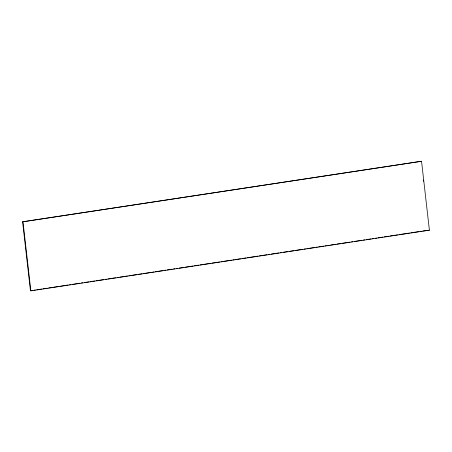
<?xml version="1.0" encoding="UTF-8"?>
<svg xmlns="http://www.w3.org/2000/svg" width="452" height="452" viewBox="0 0 452 452"><rect width="100%" height="100%" fill="white"/><g stroke="black" fill="none" stroke-linecap="round" stroke-linejoin="round"><path stroke-width="0.68" d="M22.6 221.813L421.546 161.262L429.4 230.187L30.86 290.862L30.453 290.738L22.6 221.813L421.546 161.262M30.453 290.738L32.544 290.416M33.945 290.207L35.341 289.992M36.736 289.783L41.618 289.037M43.013 288.822L47.206 288.19M48.601 287.975L59.071 286.382M60.466 286.167L68.145 284.997M69.54 284.788L70.936 284.574M72.331 284.359L80.01 283.195M81.405 282.98L82.801 282.766M84.196 282.556L89.084 281.811M90.479 281.596L94.666 280.963M96.061 280.748L103.74 279.579M105.135 279.364L106.531 279.155M107.926 278.94L115.605 277.771M117 277.562L118.396 277.347M119.791 277.132L127.47 275.969M128.865 275.754L130.261 275.539M131.656 275.33L136.544 274.584M137.939 274.37L142.126 273.737M143.521 273.522L151.2 272.353M152.595 272.138L153.991 271.929M155.386 271.714L163.065 270.545M164.46 270.336L165.856 270.121M167.251 269.912L172.139 269.166M173.534 268.951L174.93 268.742M176.325 268.528L177.721 268.313M179.122 268.104L184.004 267.358M185.399 267.149L193.077 265.979M194.473 265.765L198.66 265.126M200.061 264.917L210.53 263.318M211.926 263.109L219.599 261.94M221 261.725L222.395 261.516M223.791 261.301L231.469 260.132M232.865 259.923L234.26 259.708M235.656 259.493L240.537 258.753M241.939 258.538L246.125 257.9M247.521 257.691L257.99 256.092M259.386 255.883L267.064 254.713M268.46 254.499L269.855 254.29M271.251 254.075L278.929 252.905M280.325 252.696L281.72 252.482M283.116 252.267L288.003 251.527M289.399 251.312L293.585 250.674M294.981 250.464L302.659 249.295M304.055 249.08L305.45 248.871M306.846 248.656L314.524 247.487M315.92 247.272L317.315 247.063M318.711 246.848L323.598 246.103M324.994 245.894L326.389 245.679M327.785 245.47L329.18 245.255M330.576 245.04L335.463 244.3M336.859 244.086L341.045 243.447M342.441 243.238L350.119 242.069M351.515 241.854L352.91 241.645M354.306 241.43L361.984 240.261M363.38 240.046L364.775 239.837M366.171 239.622L371.058 238.882M372.454 238.667L373.849 238.453M375.245 238.244L376.64 238.029M378.041 237.814L382.923 237.074M384.319 236.859L388.511 236.221M389.906 236.012L397.579 234.842M398.98 234.628L409.45 233.034M410.845 232.82L418.518 231.656M419.919 231.441L421.315 231.226M422.71 231.017L429.4 230.187M423.281 179.936L423.439 181.325M23.012 221.943L30.86 290.862"/></g></svg>
